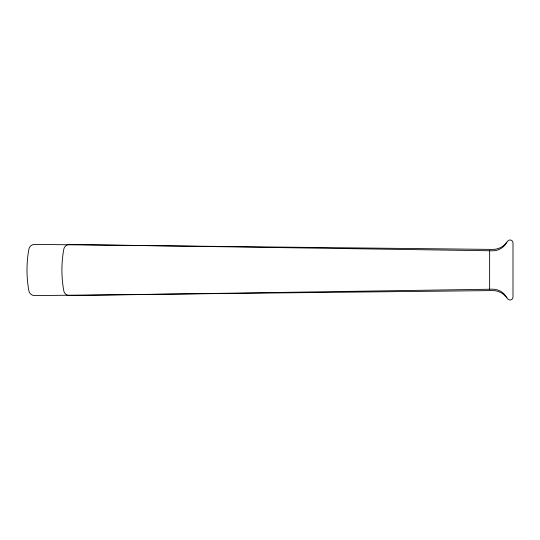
<?xml version="1.0" encoding="UTF-8"?>
<svg xmlns="http://www.w3.org/2000/svg" width="540" height="540" viewBox="0 0 540 540"><rect width="100%" height="100%" fill="white"/><g stroke="black" fill="none" stroke-linecap="round" stroke-linejoin="round"><path stroke-width="0.81" d="M69.512 295.63L492.548 289.197A15.667 15.667 0 0 1 506.277 296.906A11.637 11.637 0 0 0 508.019 299.167A2.909 2.909 0 0 0 513 297.128L513 242.872A2.909 2.909 0 0 0 508.019 240.833A11.637 11.637 0 0 0 506.277 243.095A15.667 15.667 0 0 1 492.548 250.803L69.599 244.431M489.638 250.763L489.638 289.238M69.512 244.431A5.819 5.819 0 0 0 63.788 249.21A116.357 116.357 0 0 0 63.788 290.851A5.819 5.819 0 0 0 69.599 295.63M506.864 242.197A17.395 17.395 0 0 1 492.548 249.419L34.668 244.404A5.819 5.819 0 0 0 28.877 249.176A116.357 116.357 0 0 0 28.877 290.824A5.819 5.819 0 0 0 34.668 295.596L492.548 290.581A17.395 17.395 0 0 1 506.864 297.803"/></g></svg>
